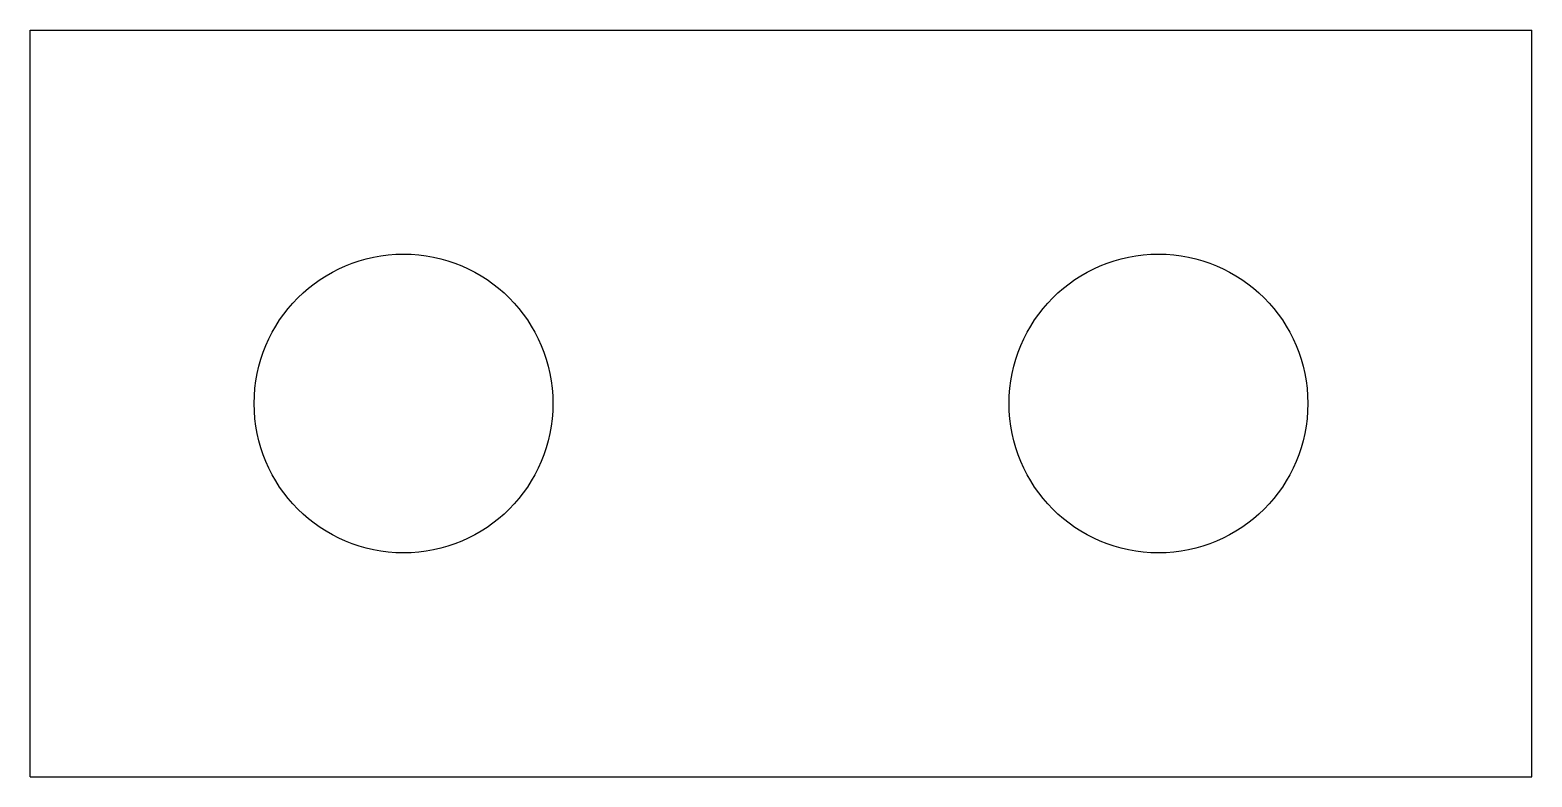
# Model space of a CAD drawing. Header units: inches. Extents: x 0 to 11.9, y 0 to 5.9.
import ezdxf

# ---------------------------------------------------------------- set-up
doc = ezdxf.new("R2010")
doc.units = ezdxf.units.IN
doc.header["$MEASUREMENT"] = 0
doc.layers.add('CUT', color=7, linetype='Continuous')

msp = doc.modelspace()

# ---------------------------------------------------------------- linework, layer by layer
at = {"layer": 'CUT'}
for p, q in [((0, 0), (0, 5.9375)), ((0, 5.9375), (11.9375, 5.9375)), ((11.9375, 0), (11.9375, 5.9375)), ((0, 0), (11.9375, 0))]:
    msp.add_line(p, q, dxfattribs=at)
for centre in [(2.96875, 2.96875), (8.96875, 2.96875)]:
    msp.add_circle(centre, 1.1875, dxfattribs=at)

doc.saveas('drawing.dxf')
